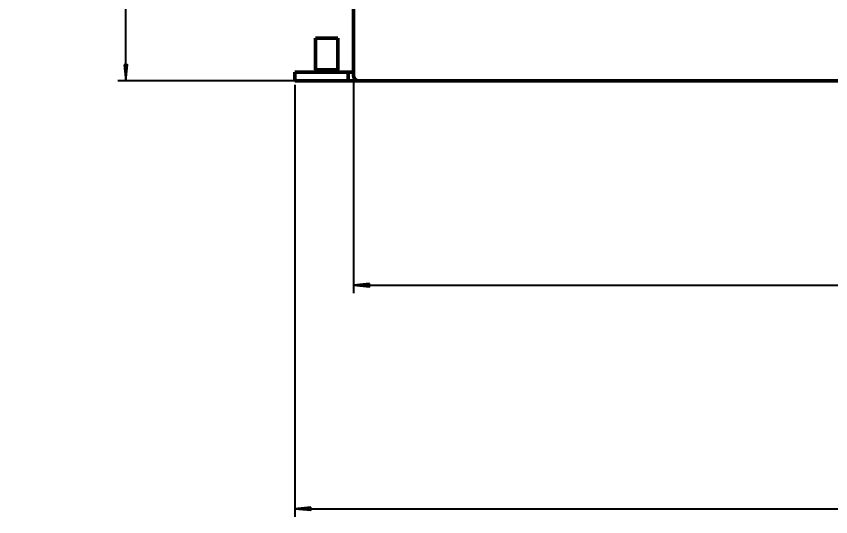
# Model space of a CAD drawing. Header units: millimetres. Extents: x 3100 to 5091, y 868 to 1900.
# Drawn here: x 3200.9 to 3353.7, y 1321.2 to 1415 of the extents above; entities that cross this region are included whole.
import ezdxf

# ---------------------------------------------------------------- set-up
doc = ezdxf.new("R2010")
doc.units = ezdxf.units.MM
doc.header["$LTSCALE"] = 1.8
doc.layers.add('외형선(ISO)', color=7, linetype='Continuous', lineweight=50)
doc.layers.add('치수(ISO)', color=7, linetype='Continuous', lineweight=25)
doc.styles.add('레이블 문자 (JIS)', font='')
doc.styles.get('레이블 문자 (JIS)').set_extended_font_data('Gulim')
doc.dimstyles.new('복사 대상기본값 (JIS)', dxfattribs={"dimscale": 1.5, "dimtxt": 3, "dimasz": 2, "dimexe": 1, "dimexo": 0.5, "dimgap": 0.8, "dimtad": 1, "dimdsep": 46, "dimtxsty": '레이블 문자 (JIS)', "dimblk": 'Filled-1', "dimcen": 0.09, "dimdle": 10, "dimclrd": 256, "dimclre": 256, "dimclrt": 256, "dimazin": 2, "dimtfac": 0.666667, "dimtmove": 0, "dimatfit": 3, "dimldrblk": 'OPEN', "dimfxl": 1, "dimtolj": 1, "dimtzin": 0, "dimlwd": -1, "dimlwe": -1, "dimarcsym": 0})

# ---------------------------------------------------------------- blocks, each defined once
blk = doc.blocks.new('Filled-1')
at = {"color": 0}
for p, q in [((0, 0), (-1, 0.1)), ((-1, 0.1), (-1, -0.1)), ((-1, 0), (0, 0)), ((-1, -0.1), (0, 0))]:
    blk.add_line(p, q, dxfattribs=at)
at = {"color": 0, "flags": 128}
blk.add_lwpolyline([(-1, -0.1), (0, 0), (-1, 0.1), (-1, -0.1)], dxfattribs=at)
at = {"color": 0}
blk.add_solid([(-1, -0.1), (0, 0), (-1, 0.1), (-1, -0.1)], dxfattribs=at)
blk = doc.blocks.new('*D689')
at = {"layer": 'Defpoints', "color": 0}
for p in [(3264.14, 1407), (3573.14, 1407), (3573.14, 1364.57)]:
    blk.add_point(p, dxfattribs=at)
at = {"layer": '치수(ISO)'}
for p, q in [((3264.14, 1406.25), (3264.14, 1363.07)), ((3573.14, 1406.25), (3573.14, 1363.07)), ((3267.14, 1364.57), (3570.14, 1364.57))]:
    blk.add_line(p, q, dxfattribs=at)
at = {"layer": '치수(ISO)', "linetype": 'ByBlock', "xscale": 3, "yscale": 3, "zscale": 3, "rotation": 180}
blk.add_blockref('Filled-1', (3264.14, 1364.57), dxfattribs=at)
at = {"layer": '치수(ISO)', "linetype": 'ByBlock', "xscale": 3, "yscale": 3, "zscale": 3}
blk.add_blockref('Filled-1', (3573.14, 1364.57), dxfattribs=at)
at = {"layer": '치수(ISO)', "insert": (3418.68, 1375.26), "char_height": 15, "attachment_point": 5, "style": '레이블 문자 (JIS)'}
blk.add_mtext('\\A1;309', dxfattribs=at)
blk = doc.blocks.new('_Open')
at = {"color": 0, "linetype": 'ByBlock', "lineweight": -2}
for p, q in [((-1, 0.167), (0, 0)), ((-1, -0.167), (0, 0)), ((0, 0), (-1, 0))]:
    blk.add_line(p, q, dxfattribs=at)
blk = doc.blocks.new('*D690')
at = {"layer": 'Defpoints', "color": 0}
for p in [(3253.14, 1402.9), (3584.14, 1402.9), (3584.14, 1322.68)]:
    blk.add_point(p, dxfattribs=at)
at = {"layer": '치수(ISO)'}
for p, q in [((3253.14, 1402.15), (3253.14, 1321.18)), ((3584.14, 1402.15), (3584.14, 1321.18)), ((3256.14, 1322.68), (3581.14, 1322.68))]:
    blk.add_line(p, q, dxfattribs=at)
at = {"layer": '치수(ISO)', "linetype": 'ByBlock', "xscale": 3, "yscale": 3, "zscale": 3, "rotation": 180}
blk.add_blockref('Filled-1', (3253.14, 1322.68), dxfattribs=at)
at = {"layer": '치수(ISO)', "linetype": 'ByBlock', "xscale": 3, "yscale": 3, "zscale": 3}
blk.add_blockref('Filled-1', (3584.14, 1322.68), dxfattribs=at)
at = {"layer": '치수(ISO)', "insert": (3418.68, 1333.39), "char_height": 15, "attachment_point": 5, "style": '레이블 문자 (JIS)'}
blk.add_mtext('\\A1;331', dxfattribs=at)
blk = doc.blocks.new('*D691')
at = {"layer": 'Defpoints', "color": 0}
for p in [(3221.44, 1477.9), (3267.14, 1477.9), (3265.14, 1402.9)]:
    blk.add_point(p, dxfattribs=at)
at = {"layer": '치수(ISO)'}
for p, q in [((3266.39, 1477.9), (3219.94, 1477.9)), ((3221.44, 1405.9), (3221.44, 1474.9)), ((3264.39, 1402.9), (3219.94, 1402.9))]:
    blk.add_line(p, q, dxfattribs=at)
at = {"layer": '치수(ISO)', "linetype": 'ByBlock', "xscale": 3, "yscale": 3, "zscale": 3}
for p, rotation in [((3221.44, 1477.9), 90), ((3221.44, 1402.9), 270)]:
    blk.add_blockref('Filled-1', p, dxfattribs=dict(at, rotation=rotation))
at = {"layer": '치수(ISO)', "insert": (3210.75, 1440.4), "char_height": 15, "attachment_point": 5, "rotation": 90, "style": '레이블 문자 (JIS)'}
blk.add_mtext('\\A1;75', dxfattribs=at)

msp = doc.modelspace()

# ---------------------------------------------------------------- linework, layer by layer
at = {"layer": '외형선(ISO)'}
for p, q in [((3264.14, 1474.896), (3264.14, 1406.996)), ((3257.04, 1410.896), (3261.24, 1410.896)), ((3257.04, 1410.896), (3257.04, 1404.948)), ((3261.24, 1410.896), (3261.24, 1404.948)), ((3264.14, 1403.896), (3264.14, 1406.996)), ((3253.14, 1404.496), (3253.14, 1402.896)), ((3253.14, 1404.496), (3255.14, 1404.496)), ((3255.14, 1404.496), (3261.14, 1404.496)), ((3261.24, 1404.948), (3257.04, 1404.948)), ((3257.04, 1404.738), (3261.24, 1404.738)), ((3257.04, 1404.738), (3257.04, 1404.496)), ((3257.145, 1404.948), (3257.145, 1404.738)), ((3261.135, 1404.948), (3261.135, 1404.738)), ((3261.14, 1404.496), (3263.14, 1404.496)), ((3261.24, 1404.738), (3261.24, 1404.496)), ((3263.14, 1404.496), (3264.14, 1404.496)), ((3263.14, 1402.896), (3263.14, 1404.496)), ((3255.14, 1402.896), (3253.14, 1402.896)), ((3261.14, 1402.896), (3255.14, 1402.896)), ((3263.14, 1402.896), (3261.14, 1402.896)), ((3265.14, 1402.896), (3263.14, 1402.896)), ((3572.14, 1402.896), (3265.14, 1402.896))]:
    msp.add_line(p, q, dxfattribs=at)
msp.add_arc((3265.14, 1403.896), 1, 180, 270, dxfattribs=at)

# ---------------------------------------------------------------- dimensions: what is measured, and where the dimension line sits
at = {"layer": '치수(ISO)'}
for base, p1, p2, angle, picture, middle in [((3221.44, 1477.896), (3265.14, 1402.896), (3267.14, 1477.896), 90, '*D691', (3221.44, 1440.396)), ((3573.14, 1364.568), (3264.14, 1406.996), (3573.14, 1406.996), 180, '*D689', (3418.68, 1364.568)), ((3584.14, 1322.684), (3253.14, 1402.896), (3584.14, 1402.896), 180, '*D690', (3418.68, 1322.684))]:
    dim = msp.add_linear_dim(base=base, p1=p1, p2=p2, angle=angle, dimstyle='복사 대상기본값 (JIS)', override={"dimtxt": 10, "dimgap": 2, "dimtxsty": '레이블 문자 (JIS)', "dimtofl": 0, "dimatfit": 1, "dimldrblk": 'Open'}, dxfattribs=at)
    dim.commit()
    dim.dimension.update_dxf_attribs({"geometry": picture, "text_midpoint": middle, "dimtype": 160})

doc.saveas('drawing.dxf')
